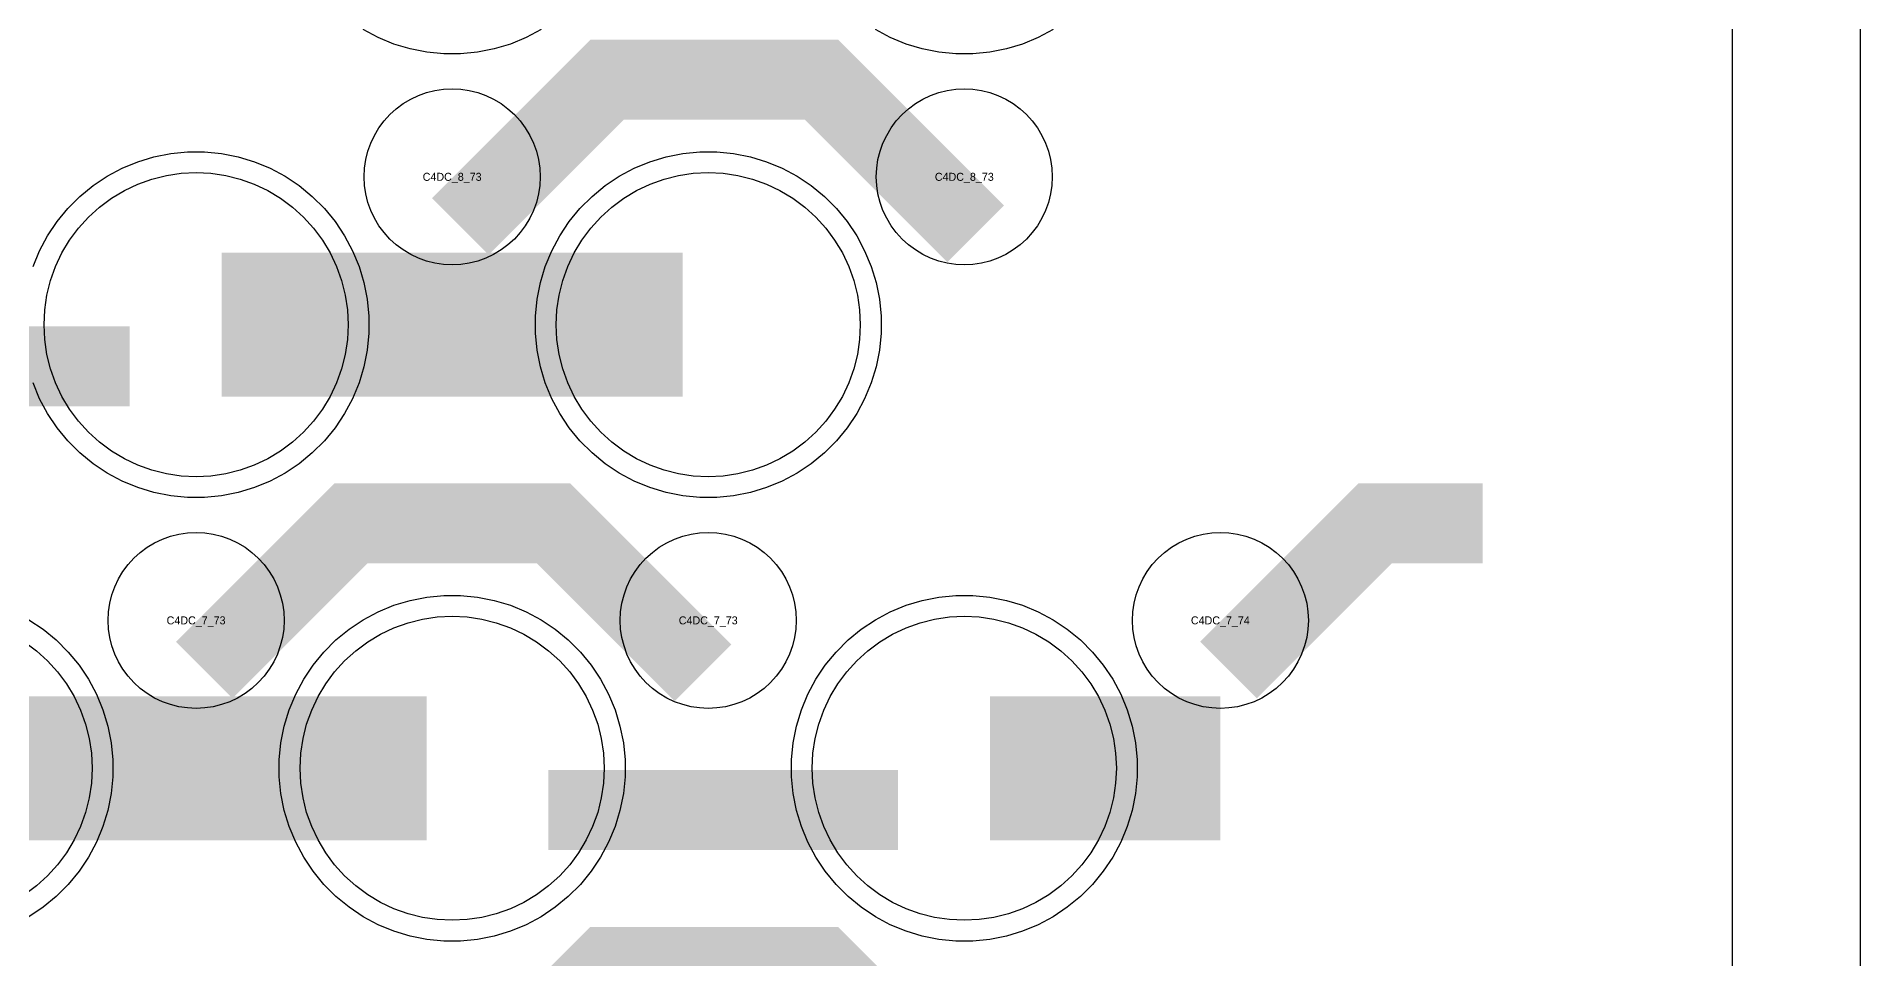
# Model space of a CAD drawing. Extents: x -11880 to 11880, y -14992 to 14992.
# Drawn here: x 11310 to 11880, y -13929 to -13641 of the extents above; entities that cross this region are included whole.
import ezdxf
from ezdxf.enums import TextEntityAlignment as Align

# ---------------------------------------------------------------- set-up
doc = ezdxf.new("R2010")
doc.units = 0
doc.header["$MEASUREMENT"] = 0
for name, color, linetype in [('GDS_775_DT_237', 138, 'CONTINUOUS'), ('OUTLINE', 30, 'CONTINUOUS'), ('RDL1_FS', 34, 'CONTINUOUS'), ('RDL_BS', 160, 'CONTINUOUS')]:
    doc.layers.add(name, color=color, linetype=linetype)

msp = doc.modelspace()

# ---------------------------------------------------------------- linework, layer by layer
at = {"layer": 'OUTLINE'}
for points in [[(-11880, -14992.5), (11880, -14992.5), (11880, 14992.5), (-11880, 14992.5)], [(-11840, -14952.5), (11840, -14952.5), (11840, 14952.5), (-11840, 14952.5)]]:
    msp.add_lwpolyline(points, close=True, dxfattribs=at)
at = {"layer": 'RDL1_FS'}
for points in [[(11360, -13778.559), (11355.343, -13778.33), (11350.732, -13777.646), (11346.209, -13776.514), (11341.819, -13774.942), (11337.605, -13772.95), (11333.605, -13770.552), (11329.86, -13767.774), (11326.406, -13764.644), (11323.276, -13761.19), (11320.498, -13757.445), (11318.1, -13753.445), (11316.108, -13749.231), (11314.536, -13744.841), (11313.404, -13740.318), (11312.72, -13735.707), (11312.491, -13731.05), (11312.72, -13726.393), (11313.404, -13721.782), (11314.536, -13717.259), (11316.108, -13712.869), (11318.1, -13708.655), (11320.498, -13704.655), (11323.276, -13700.91), (11326.406, -13697.456), (11329.86, -13694.326), (11333.605, -13691.548), (11337.605, -13689.15), (11341.819, -13687.158), (11346.209, -13685.586), (11350.732, -13684.454), (11355.343, -13683.77), (11360, -13683.541), (11364.657, -13683.77), (11369.268, -13684.454), (11373.791, -13685.586), (11378.181, -13687.158), (11382.395, -13689.15), (11386.395, -13691.548), (11390.14, -13694.326), (11393.594, -13697.456), (11396.724, -13700.91), (11399.502, -13704.655), (11401.9, -13708.655), (11403.892, -13712.869), (11405.464, -13717.259), (11406.596, -13721.782), (11407.28, -13726.393), (11407.509, -13731.05), (11407.28, -13735.707), (11406.596, -13740.318), (11405.464, -13744.841), (11403.892, -13749.231), (11401.9, -13753.445), (11399.502, -13757.445), (11396.724, -13761.19), (11393.594, -13764.644), (11390.14, -13767.774), (11386.395, -13770.552), (11382.395, -13772.95), (11378.181, -13774.942), (11373.791, -13776.514), (11369.268, -13777.646), (11364.657, -13778.33)], [(11520, -13778.559), (11515.343, -13778.33), (11510.732, -13777.646), (11506.209, -13776.514), (11501.819, -13774.942), (11497.605, -13772.95), (11493.605, -13770.552), (11489.86, -13767.774), (11486.406, -13764.644), (11483.276, -13761.19), (11480.498, -13757.445), (11478.1, -13753.445), (11476.108, -13749.231), (11474.536, -13744.841), (11473.404, -13740.318), (11472.72, -13735.707), (11472.491, -13731.05), (11472.72, -13726.393), (11473.404, -13721.782), (11474.536, -13717.259), (11476.108, -13712.869), (11478.1, -13708.655), (11480.498, -13704.655), (11483.276, -13700.91), (11486.406, -13697.456), (11489.86, -13694.326), (11493.605, -13691.548), (11497.605, -13689.15), (11501.819, -13687.158), (11506.209, -13685.586), (11510.732, -13684.454), (11515.343, -13683.77), (11520, -13683.541), (11524.657, -13683.77), (11529.268, -13684.454), (11533.791, -13685.586), (11538.181, -13687.158), (11542.395, -13689.15), (11546.395, -13691.548), (11550.14, -13694.326), (11553.594, -13697.456), (11556.724, -13700.91), (11559.502, -13704.655), (11561.9, -13708.655), (11563.892, -13712.869), (11565.464, -13717.259), (11566.596, -13721.782), (11567.28, -13726.393), (11567.509, -13731.05), (11567.28, -13735.707), (11566.596, -13740.318), (11565.464, -13744.841), (11563.892, -13749.231), (11561.9, -13753.445), (11559.502, -13757.445), (11556.724, -13761.19), (11553.594, -13764.644), (11550.14, -13767.774), (11546.395, -13770.552), (11542.395, -13772.95), (11538.181, -13774.942), (11533.791, -13776.514), (11529.268, -13777.646), (11524.657, -13778.33)], [(11440, -13917.124), (11435.343, -13916.895), (11430.732, -13916.211), (11426.209, -13915.079), (11421.819, -13913.507), (11417.605, -13911.515), (11413.605, -13909.117), (11409.86, -13906.339), (11406.406, -13903.209), (11403.276, -13899.755), (11400.498, -13896.01), (11398.1, -13892.01), (11396.108, -13887.796), (11394.536, -13883.406), (11393.404, -13878.883), (11392.72, -13874.272), (11392.491, -13869.615), (11392.72, -13864.958), (11393.404, -13860.347), (11394.536, -13855.824), (11396.108, -13851.434), (11398.1, -13847.22), (11400.498, -13843.22), (11403.276, -13839.475), (11406.406, -13836.021), (11409.86, -13832.891), (11413.605, -13830.113), (11417.605, -13827.715), (11421.819, -13825.723), (11426.209, -13824.151), (11430.732, -13823.019), (11435.343, -13822.335), (11440, -13822.106), (11444.657, -13822.335), (11449.268, -13823.019), (11453.791, -13824.151), (11458.181, -13825.723), (11462.395, -13827.715), (11466.395, -13830.113), (11470.14, -13832.891), (11473.594, -13836.021), (11476.724, -13839.475), (11479.502, -13843.22), (11481.9, -13847.22), (11483.892, -13851.434), (11485.464, -13855.824), (11486.596, -13860.347), (11487.28, -13864.958), (11487.509, -13869.615), (11487.28, -13874.272), (11486.596, -13878.883), (11485.464, -13883.406), (11483.892, -13887.796), (11481.9, -13892.01), (11479.502, -13896.01), (11476.724, -13899.755), (11473.594, -13903.209), (11470.14, -13906.339), (11466.395, -13909.117), (11462.395, -13911.515), (11458.181, -13913.507), (11453.791, -13915.079), (11449.268, -13916.211), (11444.657, -13916.895)], [(11600, -13917.124), (11595.343, -13916.895), (11590.732, -13916.211), (11586.209, -13915.079), (11581.819, -13913.507), (11577.605, -13911.515), (11573.605, -13909.117), (11569.86, -13906.339), (11566.406, -13903.209), (11563.276, -13899.755), (11560.498, -13896.01), (11558.1, -13892.01), (11556.108, -13887.796), (11554.536, -13883.406), (11553.404, -13878.883), (11552.72, -13874.272), (11552.491, -13869.615), (11552.72, -13864.958), (11553.404, -13860.347), (11554.536, -13855.824), (11556.108, -13851.434), (11558.1, -13847.22), (11560.498, -13843.22), (11563.276, -13839.475), (11566.406, -13836.021), (11569.86, -13832.891), (11573.605, -13830.113), (11577.605, -13827.715), (11581.819, -13825.723), (11586.209, -13824.151), (11590.732, -13823.019), (11595.343, -13822.335), (11600, -13822.106), (11604.657, -13822.335), (11609.268, -13823.019), (11613.791, -13824.151), (11618.181, -13825.723), (11622.395, -13827.715), (11626.395, -13830.113), (11630.14, -13832.891), (11633.594, -13836.021), (11636.724, -13839.475), (11639.502, -13843.22), (11641.9, -13847.22), (11643.892, -13851.434), (11645.464, -13855.824), (11646.596, -13860.347), (11647.28, -13864.958), (11647.509, -13869.615), (11647.28, -13874.272), (11646.596, -13878.883), (11645.464, -13883.406), (11643.892, -13887.796), (11641.9, -13892.01), (11639.502, -13896.01), (11636.724, -13899.755), (11633.594, -13903.209), (11630.14, -13906.339), (11626.395, -13909.117), (11622.395, -13911.515), (11618.181, -13913.507), (11613.791, -13915.079), (11609.268, -13916.211), (11604.657, -13916.895)]]:
    msp.add_lwpolyline(points, close=True, dxfattribs=at)
for points in [[(11368.002, -13731.05, 45, 45, 0), (11440.002, -13731.05, 45, 45, 0)], [(11440.002, -13731.05, 45, 45, 0), (11512.002, -13731.05, 45, 45, 0)], [(11288.002, -13869.615, 45, 45, 0), (11360.002, -13869.615, 45, 45, 0)], [(11360.002, -13869.615, 45, 45, 0), (11432.002, -13869.615, 45, 45, 0)], [(11608.002, -13869.615, 45, 45, 0), (11680.002, -13869.615, 45, 45, 0)]]:
    msp.add_lwpolyline(points, format="xyseb", dxfattribs=at)
msp.add_lwpolyline([(11306.395, -13830.113), (11310.14, -13832.891), (11313.594, -13836.021), (11316.724, -13839.475), (11319.502, -13843.22), (11321.9, -13847.22), (11323.892, -13851.434), (11325.464, -13855.824), (11326.596, -13860.347), (11327.28, -13864.958), (11327.509, -13869.615), (11327.28, -13874.272), (11326.596, -13878.883), (11325.464, -13883.406), (11323.892, -13887.796), (11321.9, -13892.01), (11319.502, -13896.01), (11316.724, -13899.755), (11313.594, -13903.209), (11310.14, -13906.339), (11306.395, -13909.117)], dxfattribs=at)
at = {"layer": 'RDL_BS'}
for points in [[(11467.777, -13638.868), (11463.115, -13641.36), (11458.205, -13643.391), (11453.165, -13644.922), (11447.938, -13645.968), (11442.644, -13646.485), (11437.356, -13646.485), (11432.062, -13645.968), (11426.835, -13644.922), (11421.795, -13643.391), (11416.885, -13641.36), (11412.223, -13638.868)], [(11627.777, -13638.868), (11623.115, -13641.36), (11618.205, -13643.391), (11613.165, -13644.922), (11607.938, -13645.968), (11602.644, -13646.485), (11597.356, -13646.485), (11592.062, -13645.968), (11586.835, -13644.922), (11581.795, -13643.391), (11576.885, -13641.36), (11572.223, -13638.868)], [(11309.094, -13712.845), (11311.125, -13707.935), (11313.617, -13703.273), (11316.564, -13698.859), (11319.926, -13694.758), (11323.708, -13690.976), (11327.809, -13687.614), (11332.223, -13684.667), (11336.885, -13682.175), (11341.795, -13680.144), (11346.835, -13678.613), (11352.062, -13677.567), (11357.356, -13677.05), (11362.644, -13677.05), (11367.938, -13677.567), (11373.165, -13678.613), (11378.205, -13680.144), (11383.115, -13682.175), (11387.777, -13684.667), (11392.191, -13687.614), (11396.292, -13690.976), (11400.074, -13694.758), (11403.436, -13698.859), (11406.383, -13703.273), (11408.875, -13707.935), (11410.906, -13712.845), (11412.437, -13717.885), (11413.483, -13723.112), (11414, -13728.406), (11414, -13733.694), (11413.483, -13738.988), (11412.437, -13744.215), (11410.906, -13749.255), (11408.875, -13754.165), (11406.383, -13758.827), (11403.436, -13763.241), (11400.074, -13767.342), (11396.292, -13771.124), (11392.191, -13774.486), (11387.777, -13777.433), (11383.115, -13779.925), (11378.205, -13781.956), (11373.165, -13783.487), (11367.938, -13784.533), (11362.644, -13785.05), (11357.356, -13785.05), (11352.062, -13784.533), (11346.835, -13783.487), (11341.795, -13781.956), (11336.885, -13779.925), (11332.223, -13777.433), (11327.809, -13774.486), (11323.708, -13771.124), (11319.926, -13767.342), (11316.564, -13763.241), (11313.617, -13758.827), (11311.125, -13754.165), (11309.094, -13749.255)], [(11307.777, -13823.232), (11312.191, -13826.179), (11316.292, -13829.541), (11320.074, -13833.323), (11323.436, -13837.424), (11326.383, -13841.838), (11328.875, -13846.5), (11330.906, -13851.41), (11332.437, -13856.45), (11333.483, -13861.677), (11334, -13866.971), (11334, -13872.259), (11333.483, -13877.553), (11332.437, -13882.78), (11330.906, -13887.82), (11328.875, -13892.73), (11326.383, -13897.392), (11323.436, -13901.806), (11320.074, -13905.907), (11316.292, -13909.689), (11312.191, -13913.051), (11307.777, -13915.998)]]:
    msp.add_lwpolyline(points, dxfattribs=at)
for points in [[(11442.562, -13700.364, 25, 25, 0), (11488.377, -13654.549, 25, 25, 0), (11521.93, -13654.549, 25, 25, 0)], [(11603.555, -13702.669, 25, 25, 0), (11555.435, -13654.549, 25, 25, 0), (11521.838, -13654.549, 25, 25, 0)], [(11230.016, -13744.063, 25, 25, 0), (11339.281, -13744.063, 25, 25, 0)], [(11362.562, -13838.929, 25, 25, 0), (11408.377, -13793.114, 25, 25, 0), (11441.93, -13793.114, 25, 25, 0)], [(11518.401, -13839.828, 25, 25, 0), (11471.687, -13793.114, 25, 25, 0), (11441.929, -13793.114, 25, 25, 0)], [(11682.562, -13838.929, 25, 25, 0), (11728.377, -13793.114, 25, 25, 0), (11761.93, -13793.114, 25, 25, 0)], [(11470.016, -13882.628, 25, 25, 0), (11579.281, -13882.628, 25, 25, 0)], [(11442.562, -13977.494, 25, 25, 0), (11488.377, -13931.679, 25, 25, 0), (11521.93, -13931.679, 25, 25, 0)], [(11603.555, -13979.799, 25, 25, 0), (11555.435, -13931.679, 25, 25, 0), (11521.838, -13931.679, 25, 25, 0)]]:
    msp.add_lwpolyline(points, format="xyseb", dxfattribs=at)
for points in [[(11440, -13712.356), (11437.307, -13712.224), (11434.635, -13711.828), (11432.016, -13711.171), (11429.481, -13710.264), (11427.044, -13709.112), (11424.72, -13707.719), (11422.557, -13706.116), (11420.558, -13704.304), (11418.746, -13702.305), (11417.143, -13700.142), (11415.75, -13697.818), (11414.598, -13695.381), (11413.691, -13692.846), (11413.034, -13690.227), (11412.638, -13687.555), (11412.506, -13684.862), (11412.638, -13682.169), (11413.034, -13679.497), (11413.691, -13676.878), (11414.598, -13674.343), (11415.75, -13671.906), (11417.143, -13669.582), (11418.746, -13667.419), (11420.558, -13665.42), (11422.557, -13663.608), (11424.72, -13662.005), (11427.044, -13660.612), (11429.481, -13659.46), (11432.016, -13658.553), (11434.635, -13657.896), (11437.307, -13657.5), (11440, -13657.368), (11442.693, -13657.5), (11445.365, -13657.896), (11447.984, -13658.553), (11450.519, -13659.46), (11452.956, -13660.612), (11455.28, -13662.005), (11457.443, -13663.608), (11459.442, -13665.42), (11461.254, -13667.419), (11462.857, -13669.582), (11464.25, -13671.906), (11465.402, -13674.343), (11466.309, -13676.878), (11466.966, -13679.497), (11467.362, -13682.169), (11467.494, -13684.862), (11467.362, -13687.555), (11466.966, -13690.227), (11466.309, -13692.846), (11465.402, -13695.381), (11464.25, -13697.818), (11462.857, -13700.142), (11461.254, -13702.305), (11459.442, -13704.304), (11457.443, -13706.116), (11455.28, -13707.719), (11452.956, -13709.112), (11450.519, -13710.264), (11447.984, -13711.171), (11445.365, -13711.828), (11442.693, -13712.224)], [(11600, -13712.356), (11597.307, -13712.224), (11594.635, -13711.828), (11592.016, -13711.171), (11589.481, -13710.264), (11587.044, -13709.112), (11584.72, -13707.719), (11582.557, -13706.116), (11580.558, -13704.304), (11578.746, -13702.305), (11577.143, -13700.142), (11575.75, -13697.818), (11574.598, -13695.381), (11573.691, -13692.846), (11573.034, -13690.227), (11572.638, -13687.555), (11572.506, -13684.862), (11572.638, -13682.169), (11573.034, -13679.497), (11573.691, -13676.878), (11574.598, -13674.343), (11575.75, -13671.906), (11577.143, -13669.582), (11578.746, -13667.419), (11580.558, -13665.42), (11582.557, -13663.608), (11584.72, -13662.005), (11587.044, -13660.612), (11589.481, -13659.46), (11592.016, -13658.553), (11594.635, -13657.896), (11597.307, -13657.5), (11600, -13657.368), (11602.693, -13657.5), (11605.365, -13657.896), (11607.984, -13658.553), (11610.519, -13659.46), (11612.956, -13660.612), (11615.28, -13662.005), (11617.443, -13663.608), (11619.442, -13665.42), (11621.254, -13667.419), (11622.857, -13669.582), (11624.25, -13671.906), (11625.402, -13674.343), (11626.309, -13676.878), (11626.966, -13679.497), (11627.362, -13682.169), (11627.494, -13684.862), (11627.362, -13687.555), (11626.966, -13690.227), (11626.309, -13692.846), (11625.402, -13695.381), (11624.25, -13697.818), (11622.857, -13700.142), (11621.254, -13702.305), (11619.442, -13704.304), (11617.443, -13706.116), (11615.28, -13707.719), (11612.956, -13709.112), (11610.519, -13710.264), (11607.984, -13711.171), (11605.365, -13711.828), (11602.693, -13712.224)], [(11517.356, -13785.05), (11512.062, -13784.533), (11506.835, -13783.487), (11501.795, -13781.956), (11496.885, -13779.925), (11492.223, -13777.433), (11487.809, -13774.486), (11483.708, -13771.124), (11479.926, -13767.342), (11476.564, -13763.241), (11473.617, -13758.827), (11471.125, -13754.165), (11469.094, -13749.255), (11467.563, -13744.215), (11466.517, -13738.988), (11466, -13733.694), (11466, -13728.406), (11466.517, -13723.112), (11467.563, -13717.885), (11469.094, -13712.845), (11471.125, -13707.935), (11473.617, -13703.273), (11476.564, -13698.859), (11479.926, -13694.758), (11483.708, -13690.976), (11487.809, -13687.614), (11492.223, -13684.667), (11496.885, -13682.175), (11501.795, -13680.144), (11506.835, -13678.613), (11512.062, -13677.567), (11517.356, -13677.05), (11522.644, -13677.05), (11527.938, -13677.567), (11533.165, -13678.613), (11538.205, -13680.144), (11543.115, -13682.175), (11547.777, -13684.667), (11552.191, -13687.614), (11556.292, -13690.976), (11560.074, -13694.758), (11563.436, -13698.859), (11566.383, -13703.273), (11568.875, -13707.935), (11570.906, -13712.845), (11572.437, -13717.885), (11573.483, -13723.112), (11574, -13728.406), (11574, -13733.694), (11573.483, -13738.988), (11572.437, -13744.215), (11570.906, -13749.255), (11568.875, -13754.165), (11566.383, -13758.827), (11563.436, -13763.241), (11560.074, -13767.342), (11556.292, -13771.124), (11552.191, -13774.486), (11547.777, -13777.433), (11543.115, -13779.925), (11538.205, -13781.956), (11533.165, -13783.487), (11527.938, -13784.533), (11522.644, -13785.05)], [(11360, -13850.921), (11357.307, -13850.789), (11354.635, -13850.393), (11352.016, -13849.736), (11349.481, -13848.829), (11347.044, -13847.677), (11344.72, -13846.284), (11342.557, -13844.681), (11340.558, -13842.869), (11338.746, -13840.87), (11337.143, -13838.707), (11335.75, -13836.383), (11334.598, -13833.946), (11333.691, -13831.411), (11333.034, -13828.792), (11332.638, -13826.12), (11332.506, -13823.427), (11332.638, -13820.734), (11333.034, -13818.062), (11333.691, -13815.443), (11334.598, -13812.908), (11335.75, -13810.471), (11337.143, -13808.147), (11338.746, -13805.984), (11340.558, -13803.985), (11342.557, -13802.173), (11344.72, -13800.57), (11347.044, -13799.177), (11349.481, -13798.025), (11352.016, -13797.118), (11354.635, -13796.461), (11357.307, -13796.065), (11360, -13795.933), (11362.693, -13796.065), (11365.365, -13796.461), (11367.984, -13797.118), (11370.519, -13798.025), (11372.956, -13799.177), (11375.28, -13800.57), (11377.443, -13802.173), (11379.442, -13803.985), (11381.254, -13805.984), (11382.857, -13808.147), (11384.25, -13810.471), (11385.402, -13812.908), (11386.309, -13815.443), (11386.966, -13818.062), (11387.362, -13820.734), (11387.494, -13823.427), (11387.362, -13826.12), (11386.966, -13828.792), (11386.309, -13831.411), (11385.402, -13833.946), (11384.25, -13836.383), (11382.857, -13838.707), (11381.254, -13840.87), (11379.442, -13842.869), (11377.443, -13844.681), (11375.28, -13846.284), (11372.956, -13847.677), (11370.519, -13848.829), (11367.984, -13849.736), (11365.365, -13850.393), (11362.693, -13850.789)], [(11520, -13850.921), (11517.307, -13850.789), (11514.635, -13850.393), (11512.016, -13849.736), (11509.481, -13848.829), (11507.044, -13847.677), (11504.72, -13846.284), (11502.557, -13844.681), (11500.558, -13842.869), (11498.746, -13840.87), (11497.143, -13838.707), (11495.75, -13836.383), (11494.598, -13833.946), (11493.691, -13831.411), (11493.034, -13828.792), (11492.638, -13826.12), (11492.506, -13823.427), (11492.638, -13820.734), (11493.034, -13818.062), (11493.691, -13815.443), (11494.598, -13812.908), (11495.75, -13810.471), (11497.143, -13808.147), (11498.746, -13805.984), (11500.558, -13803.985), (11502.557, -13802.173), (11504.72, -13800.57), (11507.044, -13799.177), (11509.481, -13798.025), (11512.016, -13797.118), (11514.635, -13796.461), (11517.307, -13796.065), (11520, -13795.933), (11522.693, -13796.065), (11525.365, -13796.461), (11527.984, -13797.118), (11530.519, -13798.025), (11532.956, -13799.177), (11535.28, -13800.57), (11537.443, -13802.173), (11539.442, -13803.985), (11541.254, -13805.984), (11542.857, -13808.147), (11544.25, -13810.471), (11545.402, -13812.908), (11546.309, -13815.443), (11546.966, -13818.062), (11547.362, -13820.734), (11547.494, -13823.427), (11547.362, -13826.12), (11546.966, -13828.792), (11546.309, -13831.411), (11545.402, -13833.946), (11544.25, -13836.383), (11542.857, -13838.707), (11541.254, -13840.87), (11539.442, -13842.869), (11537.443, -13844.681), (11535.28, -13846.284), (11532.956, -13847.677), (11530.519, -13848.829), (11527.984, -13849.736), (11525.365, -13850.393), (11522.693, -13850.789)], [(11680, -13850.921), (11677.307, -13850.789), (11674.635, -13850.393), (11672.016, -13849.736), (11669.481, -13848.829), (11667.044, -13847.677), (11664.72, -13846.284), (11662.557, -13844.681), (11660.558, -13842.869), (11658.746, -13840.87), (11657.143, -13838.707), (11655.75, -13836.383), (11654.598, -13833.946), (11653.691, -13831.411), (11653.034, -13828.792), (11652.638, -13826.12), (11652.506, -13823.427), (11652.638, -13820.734), (11653.034, -13818.062), (11653.691, -13815.443), (11654.598, -13812.908), (11655.75, -13810.471), (11657.143, -13808.147), (11658.746, -13805.984), (11660.558, -13803.985), (11662.557, -13802.173), (11664.72, -13800.57), (11667.044, -13799.177), (11669.481, -13798.025), (11672.016, -13797.118), (11674.635, -13796.461), (11677.307, -13796.065), (11680, -13795.933), (11682.693, -13796.065), (11685.365, -13796.461), (11687.984, -13797.118), (11690.519, -13798.025), (11692.956, -13799.177), (11695.28, -13800.57), (11697.443, -13802.173), (11699.442, -13803.985), (11701.254, -13805.984), (11702.857, -13808.147), (11704.25, -13810.471), (11705.402, -13812.908), (11706.309, -13815.443), (11706.966, -13818.062), (11707.362, -13820.734), (11707.494, -13823.427), (11707.362, -13826.12), (11706.966, -13828.792), (11706.309, -13831.411), (11705.402, -13833.946), (11704.25, -13836.383), (11702.857, -13838.707), (11701.254, -13840.87), (11699.442, -13842.869), (11697.443, -13844.681), (11695.28, -13846.284), (11692.956, -13847.677), (11690.519, -13848.829), (11687.984, -13849.736), (11685.365, -13850.393), (11682.693, -13850.789)], [(11437.356, -13923.615), (11432.062, -13923.098), (11426.835, -13922.052), (11421.795, -13920.521), (11416.885, -13918.49), (11412.223, -13915.998), (11407.809, -13913.051), (11403.708, -13909.689), (11399.926, -13905.907), (11396.564, -13901.806), (11393.617, -13897.392), (11391.125, -13892.73), (11389.094, -13887.82), (11387.563, -13882.78), (11386.517, -13877.553), (11386, -13872.259), (11386, -13866.971), (11386.517, -13861.677), (11387.563, -13856.45), (11389.094, -13851.41), (11391.125, -13846.5), (11393.617, -13841.838), (11396.564, -13837.424), (11399.926, -13833.323), (11403.708, -13829.541), (11407.809, -13826.179), (11412.223, -13823.232), (11416.885, -13820.74), (11421.795, -13818.709), (11426.835, -13817.178), (11432.062, -13816.132), (11437.356, -13815.615), (11442.644, -13815.615), (11447.938, -13816.132), (11453.165, -13817.178), (11458.205, -13818.709), (11463.115, -13820.74), (11467.777, -13823.232), (11472.191, -13826.179), (11476.292, -13829.541), (11480.074, -13833.323), (11483.436, -13837.424), (11486.383, -13841.838), (11488.875, -13846.5), (11490.906, -13851.41), (11492.437, -13856.45), (11493.483, -13861.677), (11494, -13866.971), (11494, -13872.259), (11493.483, -13877.553), (11492.437, -13882.78), (11490.906, -13887.82), (11488.875, -13892.73), (11486.383, -13897.392), (11483.436, -13901.806), (11480.074, -13905.907), (11476.292, -13909.689), (11472.191, -13913.051), (11467.777, -13915.998), (11463.115, -13918.49), (11458.205, -13920.521), (11453.165, -13922.052), (11447.938, -13923.098), (11442.644, -13923.615)], [(11597.356, -13923.615), (11592.062, -13923.098), (11586.835, -13922.052), (11581.795, -13920.521), (11576.885, -13918.49), (11572.223, -13915.998), (11567.809, -13913.051), (11563.708, -13909.689), (11559.926, -13905.907), (11556.564, -13901.806), (11553.617, -13897.392), (11551.125, -13892.73), (11549.094, -13887.82), (11547.563, -13882.78), (11546.517, -13877.553), (11546, -13872.259), (11546, -13866.971), (11546.517, -13861.677), (11547.563, -13856.45), (11549.094, -13851.41), (11551.125, -13846.5), (11553.617, -13841.838), (11556.564, -13837.424), (11559.926, -13833.323), (11563.708, -13829.541), (11567.809, -13826.179), (11572.223, -13823.232), (11576.885, -13820.74), (11581.795, -13818.709), (11586.835, -13817.178), (11592.062, -13816.132), (11597.356, -13815.615), (11602.644, -13815.615), (11607.938, -13816.132), (11613.165, -13817.178), (11618.205, -13818.709), (11623.115, -13820.74), (11627.777, -13823.232), (11632.191, -13826.179), (11636.292, -13829.541), (11640.074, -13833.323), (11643.436, -13837.424), (11646.383, -13841.838), (11648.875, -13846.5), (11650.906, -13851.41), (11652.437, -13856.45), (11653.483, -13861.677), (11654, -13866.971), (11654, -13872.259), (11653.483, -13877.553), (11652.437, -13882.78), (11650.906, -13887.82), (11648.875, -13892.73), (11646.383, -13897.392), (11643.436, -13901.806), (11640.074, -13905.907), (11636.292, -13909.689), (11632.191, -13913.051), (11627.777, -13915.998), (11623.115, -13918.49), (11618.205, -13920.521), (11613.165, -13922.052), (11607.938, -13923.098), (11602.644, -13923.615)]]:
    msp.add_lwpolyline(points, close=True, dxfattribs=at)

# ---------------------------------------------------------------- texts
at = {"layer": 'GDS_775_DT_237'}
for s, p in [('C4DC_8_73', (11440, -13684.862)), ('C4DC_8_73', (11440, -13684.862)), ('C4DC_8_73', (11600, -13684.862)), ('C4DC_8_73', (11600, -13684.862)), ('C4DC_7_73', (11360, -13823.427)), ('C4DC_7_73', (11360, -13823.427)), ('C4DC_7_73', (11520, -13823.427)), ('C4DC_7_73', (11520, -13823.427)), ('C4DC_7_74', (11680, -13823.427)), ('C4DC_7_74', (11680, -13823.427))]:
    msp.add_text(s, height=2.5, dxfattribs=at).set_placement(p, align=Align.MIDDLE_CENTER)

doc.saveas('drawing.dxf')
